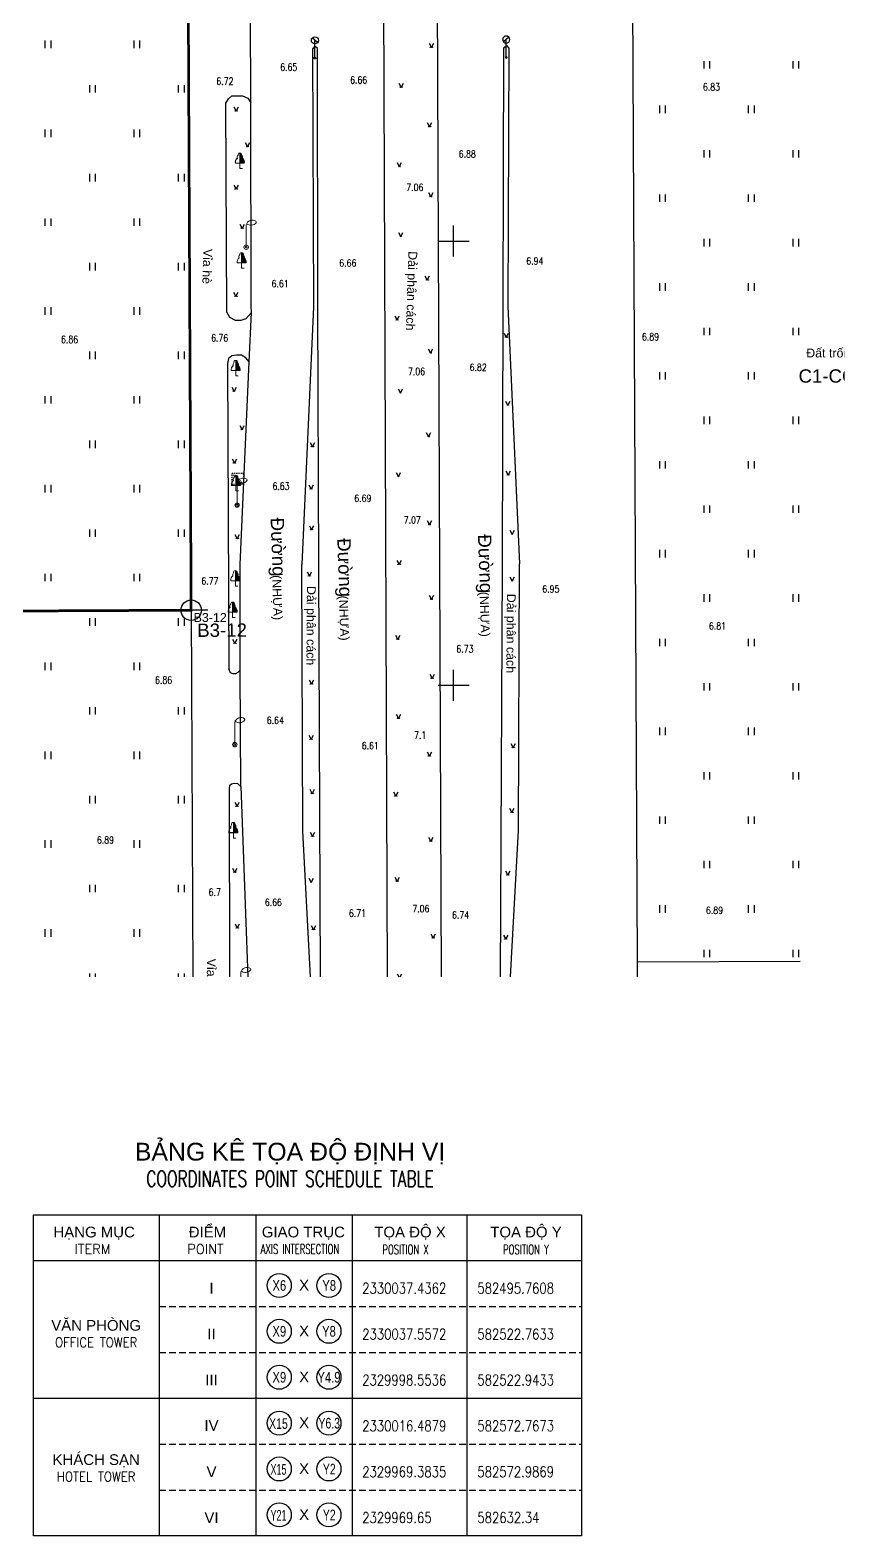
# Model space of a CAD drawing. Header units: millimetres. Extents: x 581430 to 583682, y 2329840 to 2330113.
# Drawn here: x 582157.1 to 582251.1, y 2329854.3 to 2330023.7 of the extents above; entities that cross this region are included whole.
import ezdxf
from ezdxf.enums import TextEntityAlignment as Align
from ezdxf.xclip import XClip

# ---------------------------------------------------------------- set-up
doc = ezdxf.new("R2010")
doc.units = ezdxf.units.MM
doc.header["$LTSCALE"] = 0.001
doc.header["$MEASUREMENT"] = 0
doc.header["$XCLIPFRAME"] = 0
for name, pattern in [('CENTER2', [1.125, 0.75, -0.125, 0.125, -0.125]), ('HIDDEN', [0.375, 0.25, -0.125]), ('NETNHA500', [0.75, 0.5, -0.25])]:
    doc.linetypes.add(name, pattern=pattern)
for name, color, linetype in [('CHUGIAI', 250, 'Continuous'), ('Existing map', 250, 'Continuous'), ('Furniter', 251, 'Continuous'), ('IDEA_Text', 8, 'Continuous'), ('new block$0$giao thong chuan 28 06$0$giao thong chuan$0$giao thongsua theo ssd$0$giao thong canh quan$0$giao thong$0$CHUTHICH', 7, 'Continuous'), ('Red line', 1, 'Continuous'), ('Road', 8, 'Continuous'), ('TEXT VIET', 7, 'Continuous'), ('Text Vn', 7, 'Continuous'), ('TOA DO', 7, 'Continuous')]:
    doc.layers.add(name, color=color, linetype=linetype)
for name, color, linetype, lineweight in [('KYHIEU', 250, 'Continuous', 0), ('new block$0$giao thong chuan 28 06$0$giao thong chuan$0$giao thongsua theo ssd$0$giao thong canh quan$0$giao thong$0$TOADO', 7, 'Continuous', 35), ('Text E', 8, 'Continuous', 13)]:
    doc.layers.add(name, color=color, linetype=linetype, lineweight=lineweight)
doc.styles.add('$0$ARIAL', font='arial.ttf')
doc.styles.add('Arial', font='arial.ttf')
doc.styles.add('arial-3', font='romans.shx', dxfattribs={"width": 0.7})
doc.styles.add('CHU', font='', dxfattribs={"height": 1.5})
doc.styles.add('CLD', font='', dxfattribs={"height": 1})
doc.styles.add('DC', font='romans.shx', dxfattribs={"width": 0.8, "height": 0.8})
doc.styles.get('CHU').set_extended_font_data('.VnArial')
doc.styles.get('CLD').set_extended_font_data('.VnArialH')

# ---------------------------------------------------------------- blocks, each defined once
blk = doc.blocks.new('CAYLR')
at = {"layer": 'KYHIEU'}
for points in [[(0, 1.75, 0.497303), (-0.198201, 1.488681, 0.339551), (-0.284941, 1.163565, 0.289175), (-0.5, 0.602359)], [(0, 1.75, -0.497303), (0.198201, 1.488681, -0.339551), (0.284941, 1.163565, -0.289175), (0.5, 0.602359)]]:
    blk.add_lwpolyline(points, format="xyb", dxfattribs=at)
for points in [[(0, 0), (0, 1.75)], [(0.1, 0.602359), (0.1, 1.724173)], [(-0.5, 0.602359), (0.5, 0.602359)], [(0, 0), (0.280275, -0.001587)], [(0.2, 0.602359), (0.2, 1.487287)], [(0.3, 0.602359), (0.3, 1.151908)], [(0.4, 0.602359), (0.4, 1.04811)], [(0.5, 0.602359), (0.5, 0.822811)]]:
    blk.add_lwpolyline(points, dxfattribs=at)
blk = doc.blocks.new('BB')
at = {"layer": 'CHUGIAI'}
for p, q in [((-0.29, 2.28), (0.31, 1.75)), ((0, 0), (0, 2))]:
    blk.add_line(p, q, dxfattribs=at)
for centre, radius in [((0, 2), 0.4), ((0, 0), 0.1)]:
    blk.add_circle(centre, radius, dxfattribs=at)
blk = doc.blocks.new('DEN-P')
at = {"layer": 'KYHIEU'}
for points in [[(1.1, 2.92, 0.523652), (0, 2.5, 0.549376)], [(0.05, 2.64, 0.420531), (1.11, 2.75, 0.572241)]]:
    blk.add_lwpolyline(points, format="xyb", dxfattribs=at)
blk.add_lwpolyline([(0, 0), (0, 2.5)], dxfattribs=at)
for radius in [0.25, 0.125]:
    blk.add_circle((0, 0), radius, dxfattribs=at)
blk.add_arc((0.95, 2.82), 0.178, 338.0896, 33.4085, dxfattribs=at)
blk = doc.blocks.new('CAYLR-flat-10')
at = {"layer": 'KYHIEU'}
for points in [[(0, 1.75, 0.497303), (-0.2, 1.49, 0.339551), (-0.28, 1.16, 0.289175), (-0.5, 0.6)], [(0, 1.75, -0.497303), (0.2, 1.49, -0.339551), (0.28, 1.16, -0.289175), (0.5, 0.6)]]:
    blk.add_lwpolyline(points, format="xyb", dxfattribs=at)
for points in [[(0, 0), (0, 1.75)], [(0.1, 0.6), (0.1, 1.72)], [(-0.5, 0.6), (0.5, 0.6)], [(0, 0), (0.28, 0)], [(0.2, 0.6), (0.2, 1.49)], [(0.3, 0.6), (0.3, 1.15)], [(0.4, 0.6), (0.4, 1.05)], [(0.5, 0.6), (0.5, 0.82)]]:
    blk.add_lwpolyline(points, dxfattribs=at)
blk = doc.blocks.new('DEN-P-flat-1')
at = {"layer": 'KYHIEU'}
for points in [[(1.1, 2.92, 0.523652), (0, 2.5, 0.549376)], [(0.05, 2.64, 0.420531), (1.11, 2.75, 0.572241)]]:
    blk.add_lwpolyline(points, format="xyb", dxfattribs=at)
blk.add_lwpolyline([(0, 0), (0, 2.5)], dxfattribs=at)
for radius in [0.25, 0.125]:
    blk.add_circle((0, 0), radius, dxfattribs=at)
blk.add_arc((0.95, 2.82), 0.178, 338.0896, 33.4085, dxfattribs=at)
blk = doc.blocks.new('DEN-P-flat-2')
at = {"layer": 'KYHIEU'}
for points in [[(1.1, 2.92, 0.523652), (0, 2.5, 0.549376)], [(0.05, 2.64, 0.420531), (1.11, 2.75, 0.572241)]]:
    blk.add_lwpolyline(points, format="xyb", dxfattribs=at)
blk.add_lwpolyline([(0, 0), (0, 2.5)], dxfattribs=at)
for radius in [0.25, 0.125]:
    blk.add_circle((0, 0), radius, dxfattribs=at)
blk.add_arc((0.95, 2.82), 0.178, 338.0896, 33.4085, dxfattribs=at)
blk = doc.blocks.new('DEN-P-flat-3')
at = {"layer": 'KYHIEU'}
for points in [[(1.1, 2.92, 0.523652), (0, 2.5, 0.549376)], [(0.05, 2.64, 0.420531), (1.11, 2.75, 0.572241)]]:
    blk.add_lwpolyline(points, format="xyb", dxfattribs=at)
blk.add_lwpolyline([(0, 0), (0, 2.5)], dxfattribs=at)
for radius in [0.25, 0.125]:
    blk.add_circle((0, 0), radius, dxfattribs=at)
blk.add_arc((0.95, 2.82), 0.178, 338.0896, 33.4085, dxfattribs=at)
blk = doc.blocks.new('CAYLR-flat-13')
at = {"layer": 'KYHIEU'}
for points in [[(0, 1.75, 0.497303), (-0.2, 1.49, 0.339551), (-0.28, 1.16, 0.289175), (-0.5, 0.6)], [(0, 1.75, -0.497303), (0.2, 1.49, -0.339551), (0.28, 1.16, -0.289175), (0.5, 0.6)]]:
    blk.add_lwpolyline(points, format="xyb", dxfattribs=at)
for points in [[(0, 0), (0, 1.75)], [(0.1, 0.6), (0.1, 1.72)], [(-0.5, 0.6), (0.5, 0.6)], [(0, 0), (0.28, 0)], [(0.2, 0.6), (0.2, 1.49)], [(0.3, 0.6), (0.3, 1.15)], [(0.4, 0.6), (0.4, 1.05)], [(0.5, 0.6), (0.5, 0.82)]]:
    blk.add_lwpolyline(points, dxfattribs=at)
blk = doc.blocks.new('DEN-P-flat-4')
at = {"layer": 'KYHIEU'}
for points in [[(1.1, 2.92, 0.523652), (0, 2.5, 0.549376)], [(0.05, 2.64, 0.420531), (1.11, 2.75, 0.572241)]]:
    blk.add_lwpolyline(points, format="xyb", dxfattribs=at)
blk.add_lwpolyline([(0, 0), (0, 2.5)], dxfattribs=at)
for radius in [0.25, 0.125]:
    blk.add_circle((0, 0), radius, dxfattribs=at)
blk.add_arc((0.95, 2.82), 0.178, 338.0896, 33.4085, dxfattribs=at)
blk = doc.blocks.new('BB-flat-2')
at = {"layer": 'CHUGIAI'}
for p, q in [((-0.29, 2.28), (0.31, 1.75)), ((0, 0), (0, 2))]:
    blk.add_line(p, q, dxfattribs=at)
for centre, radius in [((0, 2), 0.4), ((0, 0), 0.1)]:
    blk.add_circle(centre, radius, dxfattribs=at)
blk = doc.blocks.new('CAYLR-flat-14')
at = {"layer": 'KYHIEU'}
for points in [[(0, 1.75, 0.497303), (-0.2, 1.49, 0.339551), (-0.28, 1.16, 0.289175), (-0.5, 0.6)], [(0, 1.75, -0.497303), (0.2, 1.49, -0.339551), (0.28, 1.16, -0.289175), (0.5, 0.6)]]:
    blk.add_lwpolyline(points, format="xyb", dxfattribs=at)
for points in [[(0, 0), (0, 1.75)], [(0.1, 0.6), (0.1, 1.72)], [(-0.5, 0.6), (0.5, 0.6)], [(0, 0), (0.28, 0)], [(0.2, 0.6), (0.2, 1.49)], [(0.3, 0.6), (0.3, 1.15)], [(0.4, 0.6), (0.4, 1.05)], [(0.5, 0.6), (0.5, 0.82)]]:
    blk.add_lwpolyline(points, dxfattribs=at)
blk = doc.blocks.new('CAYLR-flat-15')
at = {"layer": 'KYHIEU'}
for points in [[(0, 1.75, 0.497303), (-0.2, 1.49, 0.339551), (-0.28, 1.16, 0.289175), (-0.5, 0.6)], [(0, 1.75, -0.497303), (0.2, 1.49, -0.339551), (0.28, 1.16, -0.289175), (0.5, 0.6)]]:
    blk.add_lwpolyline(points, format="xyb", dxfattribs=at)
for points in [[(0, 0), (0, 1.75)], [(0.1, 0.6), (0.1, 1.72)], [(-0.5, 0.6), (0.5, 0.6)], [(0, 0), (0.28, 0)], [(0.2, 0.6), (0.2, 1.49)], [(0.3, 0.6), (0.3, 1.15)], [(0.4, 0.6), (0.4, 1.05)], [(0.5, 0.6), (0.5, 0.82)]]:
    blk.add_lwpolyline(points, dxfattribs=at)
blk = doc.blocks.new('CAYLR-flat-16')
at = {"layer": 'KYHIEU'}
for points in [[(0, 1.75, 0.497303), (-0.2, 1.49, 0.339551), (-0.28, 1.16, 0.289175), (-0.5, 0.6)], [(0, 1.75, -0.497303), (0.2, 1.49, -0.339551), (0.28, 1.16, -0.289175), (0.5, 0.6)]]:
    blk.add_lwpolyline(points, format="xyb", dxfattribs=at)
for points in [[(0, 0), (0, 1.75)], [(0.1, 0.6), (0.1, 1.72)], [(-0.5, 0.6), (0.5, 0.6)], [(0, 0), (0.28, 0)], [(0.2, 0.6), (0.2, 1.49)], [(0.3, 0.6), (0.3, 1.15)], [(0.4, 0.6), (0.4, 1.05)], [(0.5, 0.6), (0.5, 0.82)]]:
    blk.add_lwpolyline(points, dxfattribs=at)
blk = doc.blocks.new('CAYLR-flat-17')
at = {"layer": 'KYHIEU'}
for points in [[(0, 1.75, 0.497303), (-0.2, 1.49, 0.339551), (-0.28, 1.16, 0.289175), (-0.5, 0.6)], [(0, 1.75, -0.497303), (0.2, 1.49, -0.339551), (0.28, 1.16, -0.289175), (0.5, 0.6)]]:
    blk.add_lwpolyline(points, format="xyb", dxfattribs=at)
for points in [[(0, 0), (0, 1.75)], [(0.1, 0.6), (0.1, 1.72)], [(-0.5, 0.6), (0.5, 0.6)], [(0, 0), (0.28, 0)], [(0.2, 0.6), (0.2, 1.49)], [(0.3, 0.6), (0.3, 1.15)], [(0.4, 0.6), (0.4, 1.05)], [(0.5, 0.6), (0.5, 0.82)]]:
    blk.add_lwpolyline(points, dxfattribs=at)
blk = doc.blocks.new('CAYLR-flat-18')
at = {"layer": 'KYHIEU'}
for points in [[(0, 1.75, 0.497303), (-0.2, 1.49, 0.339551), (-0.28, 1.16, 0.289175), (-0.5, 0.6)], [(0, 1.75, -0.497303), (0.2, 1.49, -0.339551), (0.28, 1.16, -0.289175), (0.5, 0.6)]]:
    blk.add_lwpolyline(points, format="xyb", dxfattribs=at)
for points in [[(0, 0), (0, 1.75)], [(0.1, 0.6), (0.1, 1.72)], [(-0.5, 0.6), (0.5, 0.6)], [(0, 0), (0.28, 0)], [(0.2, 0.6), (0.2, 1.49)], [(0.3, 0.6), (0.3, 1.15)], [(0.4, 0.6), (0.4, 1.05)], [(0.5, 0.6), (0.5, 0.82)]]:
    blk.add_lwpolyline(points, dxfattribs=at)
blk = doc.blocks.new('Existing map')
at = {"layer": 'Existing map'}
h = blk.add_hatch(color=256, dxfattribs=at)
h.paths.add_polyline_path([(2.68, -65.64, 1), (2.66, -65.64, 1)])
h.paths.add_polyline_path([(2.43, -65.64, 1), (2.4, -65.64, 1)])
h = blk.add_hatch(color=256, dxfattribs=at)
h.paths.add_polyline_path([(-0.72, -70.14, 1), (-0.74, -70.14, 1)])
h.paths.add_polyline_path([(-0.98, -70.14, 1), (-1, -70.14, 1)])
h = blk.add_hatch(color=256, dxfattribs=at)
h.paths.add_polyline_path([(-19.3, -72.79, 1), (-19.32, -72.79, 1)])
h.paths.add_polyline_path([(-19.55, -72.79, 1), (-19.58, -72.79, 1)])
h = blk.add_hatch(color=256, dxfattribs=at)
h.paths.add_polyline_path([(2.47, -74.58, 1), (2.45, -74.58, 1)])
h.paths.add_polyline_path([(2.21, -74.58, 1), (2.19, -74.58, 1)])
h = blk.add_hatch(color=256, dxfattribs=at)
h.paths.add_polyline_path([(-18.02, -76.81, 1), (-18.04, -76.81, 1)])
h.paths.add_polyline_path([(-18.28, -76.81, 1), (-18.3, -76.81, 1)])
h = blk.add_hatch(color=256, dxfattribs=at)
h.paths.add_polyline_path([(-0.94, -79.07, 1), (-0.96, -79.07, 1)])
h.paths.add_polyline_path([(-1.19, -79.07, 1), (-1.22, -79.07, 1)])
h = blk.add_hatch(color=256, dxfattribs=at)
h.paths.add_polyline_path([(-19.3, -81.6, 1), (-19.32, -81.6, 1)])
h.paths.add_polyline_path([(-19.55, -81.6, 1), (-19.58, -81.6, 1)])
h = blk.add_hatch(color=256, dxfattribs=at)
h.paths.add_polyline_path([(2.62, -82.44, 1), (2.6, -82.44, 1)])
h.paths.add_polyline_path([(2.36, -82.44, 1), (2.34, -82.44, 1)])
h = blk.add_hatch(color=256, dxfattribs=at)
h.paths.add_polyline_path([(-18.62, -86.01, 1), (-18.64, -86.01, 1)])
h.paths.add_polyline_path([(-18.88, -86.01, 1), (-18.9, -86.01, 1)])
h = blk.add_hatch(color=256, dxfattribs=at)
h.paths.add_polyline_path([(-0.78, -86.94, 1), (-0.81, -86.94, 1)])
h.paths.add_polyline_path([(-1.04, -86.94, 1), (-1.06, -86.94, 1)])
h = blk.add_hatch(color=256, dxfattribs=at)
h.paths.add_polyline_path([(2.21, -91.84, 1), (2.19, -91.84, 1)])
h.paths.add_polyline_path([(1.95, -91.84, 1), (1.93, -91.84, 1)])
h = blk.add_hatch(color=256, dxfattribs=at)
h.paths.add_polyline_path([(-19.32, -93.67, 1), (-19.34, -93.67, 1)])
h.paths.add_polyline_path([(-19.58, -93.67, 1), (-19.6, -93.67, 1)])
h = blk.add_hatch(color=256, dxfattribs=at)
h.paths.add_polyline_path([(-1.19, -96.34, 1), (-1.21, -96.34, 1)])
h.paths.add_polyline_path([(-1.45, -96.34, 1), (-1.47, -96.34, 1)])
h = blk.add_hatch(color=256, dxfattribs=at)
h.paths.add_polyline_path([(11.11, -98.26, 1), (11.08, -98.26, 1)])
h.paths.add_polyline_path([(10.85, -98.26, 1), (10.82, -98.26, 1)])
h = blk.add_hatch(color=256, dxfattribs=at)
h.paths.add_polyline_path([(2.59, -100.03, 1), (2.56, -100.03, 1)])
h.paths.add_polyline_path([(2.33, -100.03, 1), (2.3, -100.03, 1)])
h = blk.add_hatch(color=256, dxfattribs=at)
h.paths.add_polyline_path([(-19.53, -104.35, 1), (-19.55, -104.35, 1)])
h.paths.add_polyline_path([(-19.79, -104.35, 1), (-19.81, -104.35, 1)])
h = blk.add_hatch(color=256, dxfattribs=at)
h.paths.add_polyline_path([(-0.82, -104.53, 1), (-0.84, -104.53, 1)])
h.paths.add_polyline_path([(-1.08, -104.53, 1), (-1.1, -104.53, 1)])
h = blk.add_hatch(color=256, dxfattribs=at)
h.paths.add_polyline_path([(11.29, -105.93, 1), (11.26, -105.93, 1)])
h.paths.add_polyline_path([(11.03, -105.93, 1), (11.01, -105.93, 1)])
h = blk.add_hatch(color=256, dxfattribs=at)
h.paths.add_polyline_path([(-18.63, -108.66, 1), (-18.65, -108.66, 1)])
h.paths.add_polyline_path([(-18.89, -108.66, 1), (-18.91, -108.66, 1)])
h = blk.add_hatch(color=256, dxfattribs=at)
h.paths.add_polyline_path([(2.36, -109.45, 1), (2.34, -109.45, 1)])
h.paths.add_polyline_path([(2.1, -109.45, 1), (2.08, -109.45, 1)])
h = blk.add_hatch(color=256, dxfattribs=at)
h.paths.add_polyline_path([(-10.71, -110.59, 1), (-10.73, -110.59, 1)])
h.paths.add_polyline_path([(-10.97, -110.59, 1), (-10.99, -110.59, 1)])
h = blk.add_hatch(color=256, dxfattribs=at)
h.paths.add_polyline_path([(-19.49, -112.43, 1), (-19.51, -112.43, 1)])
h.paths.add_polyline_path([(-19.75, -112.43, 1), (-19.77, -112.43, 1)])
h = blk.add_hatch(color=256, dxfattribs=at)
h.paths.add_polyline_path([(-1.04, -113.95, 1), (-1.07, -113.95, 1)])
h.paths.add_polyline_path([(-1.3, -113.95, 1), (-1.33, -113.95, 1)])
h = blk.add_hatch(color=256, dxfattribs=at)
h.paths.add_polyline_path([(11.33, -113.78, 1), (11.31, -113.78, 1)])
h.paths.add_polyline_path([(11.07, -113.78, 1), (11.05, -113.78, 1)])
h = blk.add_hatch(color=256, dxfattribs=at)
h.paths.add_polyline_path([(-10.87, -115.35, 1), (-10.89, -115.35, 1)])
h.paths.add_polyline_path([(-11.12, -115.35, 1), (-11.15, -115.35, 1)])
h = blk.add_hatch(color=256, dxfattribs=at)
h.paths.add_polyline_path([(-10.81, -119.94, 1), (-10.83, -119.94, 1)])
h.paths.add_polyline_path([(-11.06, -119.94, 1), (-11.09, -119.94, 1)])
h = blk.add_hatch(color=256, dxfattribs=at)
h.paths.add_polyline_path([(2.46, -119.35, 1), (2.44, -119.35, 1)])
h.paths.add_polyline_path([(2.2, -119.35, 1), (2.18, -119.35, 1)])
h = blk.add_hatch(color=256, dxfattribs=at)
h.paths.add_polyline_path([(-19.17, -120.92, 1), (-19.2, -120.92, 1)])
h.paths.add_polyline_path([(-19.43, -120.92, 1), (-19.45, -120.92, 1)])
h = blk.add_hatch(color=256, dxfattribs=at)
h.paths.add_polyline_path([(11.75, -120.45, 1), (11.73, -120.45, 1)])
h.paths.add_polyline_path([(11.49, -120.45, 1), (11.47, -120.45, 1)])
h = blk.add_hatch(color=256, dxfattribs=at)
h.paths.add_polyline_path([(-11.06, -125.14, 1), (-11.08, -125.14, 1)])
h.paths.add_polyline_path([(-11.31, -125.14, 1), (-11.34, -125.14, 1)])
h = blk.add_hatch(color=256, dxfattribs=at)
h.paths.add_polyline_path([(-0.95, -123.84, 1), (-0.97, -123.84, 1)])
h.paths.add_polyline_path([(-1.21, -123.84, 1), (-1.23, -123.84, 1)])
h = blk.add_hatch(color=256, dxfattribs=at)
h.paths.add_polyline_path([(11.75, -125.69, 1), (11.73, -125.69, 1)])
h.paths.add_polyline_path([(11.49, -125.69, 1), (11.47, -125.69, 1)])
h = blk.add_hatch(color=256, dxfattribs=at)
h.paths.add_polyline_path([(2.69, -127.76, 1), (2.67, -127.76, 1)])
h.paths.add_polyline_path([(2.43, -127.76, 1), (2.41, -127.76, 1)])
h = blk.add_hatch(color=256, dxfattribs=at)
h.paths.add_polyline_path([(-19.43, -132.73, 1), (-19.45, -132.73, 1)])
h.paths.add_polyline_path([(-19.69, -132.73, 1), (-19.71, -132.73, 1)])
h = blk.add_hatch(color=256, dxfattribs=at)
h.paths.add_polyline_path([(-1.1, -132.26, 1), (-1.12, -132.26, 1)])
h.paths.add_polyline_path([(-1.36, -132.26, 1), (-1.38, -132.26, 1)])
h = blk.add_hatch(color=256, dxfattribs=at)
h.paths.add_polyline_path([(2.76, -136.66, 1), (2.74, -136.66, 1)])
h.paths.add_polyline_path([(2.51, -136.66, 1), (2.48, -136.66, 1)])
h = blk.add_hatch(color=256, dxfattribs=at)
h.paths.add_polyline_path([(-10.82, -137.3, 1), (-10.84, -137.3, 1)])
h.paths.add_polyline_path([(-11.08, -137.3, 1), (-11.1, -137.3, 1)])
h = blk.add_hatch(color=256, dxfattribs=at)
h.paths.add_polyline_path([(-1.02, -141.16, 1), (-1.05, -141.16, 1)])
h.paths.add_polyline_path([(-1.28, -141.16, 1), (-1.31, -141.16, 1)])
h = blk.add_hatch(color=256, dxfattribs=at)
h.paths.add_polyline_path([(-10.87, -143.53, 1), (-10.89, -143.53, 1)])
h.paths.add_polyline_path([(-11.13, -143.53, 1), (-11.15, -143.53, 1)])
h = blk.add_hatch(color=256, dxfattribs=at)
h.paths.add_polyline_path([(2.46, -145.4, 1), (2.44, -145.4, 1)])
h.paths.add_polyline_path([(2.2, -145.4, 1), (2.18, -145.4, 1)])
h = blk.add_hatch(color=256, dxfattribs=at)
h.paths.add_polyline_path([(11.89, -144.47, 1), (11.87, -144.47, 1)])
h.paths.add_polyline_path([(11.63, -144.47, 1), (11.61, -144.47, 1)])
h = blk.add_hatch(color=256, dxfattribs=at)
h.paths.add_polyline_path([(-10.74, -149.62, 1), (-10.76, -149.62, 1)])
h.paths.add_polyline_path([(-11, -149.62, 1), (-11.02, -149.62, 1)])
h = blk.add_hatch(color=256, dxfattribs=at)
h.paths.add_polyline_path([(-1.33, -149.9, 1), (-1.35, -149.9, 1)])
h.paths.add_polyline_path([(-1.59, -149.9, 1), (-1.61, -149.9, 1)])
h = blk.add_hatch(color=256, dxfattribs=at)
h.paths.add_polyline_path([(-19.19, -151.07, 1), (-19.22, -151.07, 1)])
h.paths.add_polyline_path([(-19.45, -151.07, 1), (-19.48, -151.07, 1)])
h = blk.add_hatch(color=256, dxfattribs=at)
h.paths.add_polyline_path([(11.74, -151.75, 1), (11.71, -151.75, 1)])
h.paths.add_polyline_path([(11.48, -151.75, 1), (11.46, -151.75, 1)])
h = blk.add_hatch(color=256, dxfattribs=at)
h.paths.add_polyline_path([(-10.69, -154.44, 1), (-10.71, -154.44, 1)])
h.paths.add_polyline_path([(-10.95, -154.44, 1), (-10.97, -154.44, 1)])
h = blk.add_hatch(color=256, dxfattribs=at)
h.paths.add_polyline_path([(2.61, -155, 1), (2.59, -155, 1)])
h.paths.add_polyline_path([(2.36, -155, 1), (2.33, -155, 1)])
h = blk.add_hatch(color=256, dxfattribs=at)
h.paths.add_polyline_path([(-19.44, -158.49, 1), (-19.46, -158.49, 1)])
h.paths.add_polyline_path([(-19.7, -158.49, 1), (-19.72, -158.49, 1)])
h = blk.add_hatch(color=256, dxfattribs=at)
h.paths.add_polyline_path([(11.28, -158.78, 1), (11.26, -158.78, 1)])
h.paths.add_polyline_path([(11.02, -158.78, 1), (11, -158.78, 1)])
h = blk.add_hatch(color=256, dxfattribs=at)
h.paths.add_polyline_path([(-10.84, -159.61, 1), (-10.86, -159.61, 1)])
h.paths.add_polyline_path([(-11.1, -159.61, 1), (-11.12, -159.61, 1)])
h = blk.add_hatch(color=256, dxfattribs=at)
h.paths.add_polyline_path([(-1.17, -159.5, 1), (-1.2, -159.5, 1)])
h.paths.add_polyline_path([(-1.43, -159.5, 1), (-1.46, -159.5, 1)])
h = blk.add_hatch(color=256, dxfattribs=at)
h.paths.add_polyline_path([(-19.17, -164.76, 1), (-19.19, -164.76, 1)])
h.paths.add_polyline_path([(-19.43, -164.76, 1), (-19.45, -164.76, 1)])
h = blk.add_hatch(color=256, dxfattribs=at)
h.paths.add_polyline_path([(-10.59, -164.92, 1), (-10.61, -164.92, 1)])
h.paths.add_polyline_path([(-10.85, -164.92, 1), (-10.87, -164.92, 1)])
h = blk.add_hatch(color=256, dxfattribs=at)
h.paths.add_polyline_path([(2.87, -165.87, 1), (2.85, -165.87, 1)])
h.paths.add_polyline_path([(2.61, -165.87, 1), (2.59, -165.87, 1)])
h = blk.add_hatch(color=256, dxfattribs=at)
h.paths.add_polyline_path([(11.04, -166.01, 1), (11.02, -166.01, 1)])
h.paths.add_polyline_path([(10.78, -166.01, 1), (10.76, -166.01, 1)])
for p, q in [((3.15, -54.86), (3.69, -185.78)), ((-2.35, -184.44), (-2.83, -60.39)), ((25.18, -60.46), (25.69, -168.57)), ((-17.78, -71.91), (-17.84, -61.74)), ((-40.95, -64.9), (-40.95, -65.75)), ((-40.3, -64.9), (-40.3, -65.75)), ((-30.95, -64.9), (-30.95, -65.75)), ((-30.3, -64.9), (-30.3, -65.75)), ((-10.6, -65.53), (-10.86, -65.82)), ((-10.86, -65.82), (-10.75, -94.86)), ((-10.3, -65.78), (-10.6, -65.53)), ((-10.23, -94.83), (-10.3, -65.78)), ((2.29, -65.18), (2.54, -65.67)), ((2.54, -65.67), (2.8, -65.18)), ((10.62, -94.75), (10.69, -65.7)), ((10.69, -65.7), (10.99, -65.45)), ((10.99, -65.45), (11.25, -65.74)), ((11.25, -65.74), (11.14, -94.78)), ((33.19, -67.21), (33.19, -68.05)), ((33.84, -67.21), (33.84, -68.05)), ((43.19, -67.21), (43.19, -68.05)), ((43.84, -67.21), (43.84, -68.05)), ((-35.95, -69.9), (-35.95, -70.75)), ((-35.3, -69.9), (-35.3, -70.75)), ((-25.95, -69.9), (-25.95, -70.75)), ((-25.3, -69.9), (-25.3, -70.75)), ((-20.31, -71.44), (-19.92, -71.12)), ((-19.92, -71.12), (-19.53, -71.12)), ((-19.53, -71.12), (-18.71, -71.12)), ((-18.71, -71.12), (-18.14, -71.36)), ((-1.12, -69.68), (-0.86, -70.17)), ((-0.86, -70.17), (-0.6, -69.68)), ((-20.59, -71.93), (-20.31, -71.44)), ((-20.47, -95.45), (-20.59, -71.93)), ((-19.69, -72.33), (-19.44, -72.82)), ((-19.44, -72.82), (-19.18, -72.33)), ((-18.14, -71.36), (-17.78, -71.91)), ((-17.73, -94.75), (-17.78, -71.91)), ((28.19, -72.21), (28.19, -73.05)), ((28.84, -72.21), (28.84, -73.05)), ((38.19, -72.21), (38.19, -73.05)), ((38.84, -72.21), (38.84, -73.05)), ((2.07, -74.12), (2.33, -74.61)), ((2.33, -74.61), (2.59, -74.12)), ((-40.95, -74.9), (-40.95, -75.75)), ((-40.3, -74.9), (-40.3, -75.75)), ((-30.95, -74.9), (-30.95, -75.75)), ((-30.3, -74.9), (-30.3, -75.75)), ((-18.42, -76.36), (-18.16, -76.84)), ((-18.16, -76.84), (-17.91, -76.36)), ((33.19, -77.21), (33.19, -78.05)), ((33.84, -77.21), (33.84, -78.05)), ((43.19, -77.21), (43.19, -78.05)), ((43.84, -77.21), (43.84, -78.05)), ((-1.33, -78.62), (-1.08, -79.1)), ((-1.08, -79.1), (-0.82, -78.62)), ((-35.95, -79.9), (-35.95, -80.75)), ((-35.3, -79.9), (-35.3, -80.75)), ((-25.95, -79.9), (-25.95, -80.75)), ((-25.3, -79.9), (-25.3, -80.75)), ((-19.69, -81.15), (-19.44, -81.63)), ((-19.44, -81.63), (-19.18, -81.15)), ((2.22, -81.98), (2.48, -82.47)), ((2.48, -82.47), (2.74, -81.98)), ((28.19, -82.21), (28.19, -83.05)), ((28.84, -82.21), (28.84, -83.05)), ((38.19, -82.21), (38.19, -83.05)), ((38.84, -82.21), (38.84, -83.05)), ((-40.95, -84.9), (-40.95, -85.75)), ((-40.3, -84.9), (-40.3, -85.75)), ((-30.95, -84.9), (-30.95, -85.75)), ((-30.3, -84.9), (-30.3, -85.75)), ((-19.02, -85.56), (-18.76, -86.04)), ((-18.76, -86.04), (-18.5, -85.56)), ((5.03, -89.2), (5.03, -85.7)), ((-1.18, -86.48), (-0.92, -86.97)), ((-0.92, -86.97), (-0.67, -86.48)), ((3.28, -87.45), (6.78, -87.45)), ((33.19, -87.21), (33.19, -88.05)), ((33.84, -87.21), (33.84, -88.05)), ((43.19, -87.21), (43.19, -88.05)), ((43.84, -87.21), (43.84, -88.05)), ((-35.95, -89.9), (-35.95, -90.75)), ((-35.3, -89.9), (-35.3, -90.75)), ((-25.95, -89.9), (-25.95, -90.75)), ((-25.3, -89.9), (-25.3, -90.75)), ((1.81, -91.38), (2.07, -91.87)), ((2.07, -91.87), (2.33, -91.38)), ((28.19, -92.21), (28.19, -93.05)), ((28.84, -92.21), (28.84, -93.05)), ((38.19, -92.21), (38.19, -93.05)), ((38.84, -92.21), (38.84, -93.05)), ((-40.95, -94.9), (-40.95, -95.75)), ((-40.3, -94.9), (-40.3, -95.75)), ((-30.95, -94.9), (-30.95, -95.75)), ((-30.3, -94.9), (-30.3, -95.75)), ((-19.72, -93.21), (-19.46, -93.7)), ((-19.46, -93.7), (-19.2, -93.21)), ((-17.7, -95.48), (-17.73, -94.75)), ((-10.75, -94.86), (-12.05, -123.86)), ((-10.13, -124.17), (-10.23, -94.83)), ((10.52, -124.09), (10.62, -94.75)), ((11.14, -94.78), (12.44, -123.78)), ((-20.14, -96.07), (-20.47, -95.45)), ((-19.52, -96.41), (-20.14, -96.07)), ((-18.9, -96.41), (-19.52, -96.41)), ((-18.36, -96.2), (-18.9, -96.41)), ((-17.7, -95.48), (-18.36, -96.2)), ((-17.99, -101.05), (-17.7, -95.48)), ((-1.59, -95.88), (-1.33, -96.37)), ((-1.33, -96.37), (-1.08, -95.88)), ((10.71, -97.81), (10.96, -98.29)), ((10.96, -98.29), (11.22, -97.81)), ((33.19, -97.21), (33.19, -98.05)), ((33.84, -97.21), (33.84, -98.05)), ((43.19, -97.21), (43.19, -98.05)), ((43.84, -97.21), (43.84, -98.05)), ((-35.95, -99.9), (-35.95, -100.75)), ((-35.3, -99.9), (-35.3, -100.75)), ((-25.95, -99.9), (-25.95, -100.75)), ((-25.3, -99.9), (-25.3, -100.75)), ((2.19, -99.58), (2.44, -100.06)), ((2.44, -100.06), (2.7, -99.58)), ((-20.3, -100.69), (-20.41, -101.25)), ((-20.41, -101.25), (-20.27, -135.6)), ((-19.91, -100.37), (-20.3, -100.69)), ((-19.4, -100.28), (-19.91, -100.37)), ((-18.83, -100.28), (-19.4, -100.28)), ((-19, -123.86), (-17.99, -101.05)), ((-18.34, -100.58), (-18.83, -100.28)), ((-17.99, -101.05), (-18.34, -100.58)), ((28.19, -102.21), (28.19, -103.05)), ((28.84, -102.21), (28.84, -103.05)), ((38.19, -102.21), (38.19, -103.05)), ((38.84, -102.21), (38.84, -103.05)), ((-40.95, -104.9), (-40.95, -105.75)), ((-40.3, -104.9), (-40.3, -105.75)), ((-30.95, -104.9), (-30.95, -105.75)), ((-30.3, -104.9), (-30.3, -105.75)), ((-19.93, -103.89), (-19.67, -104.38)), ((-19.67, -104.38), (-19.41, -103.89)), ((-1.22, -104.08), (-0.96, -104.56)), ((-0.96, -104.56), (-0.7, -104.08)), ((10.89, -105.47), (11.15, -105.96)), ((11.15, -105.96), (11.4, -105.47)), ((-19.03, -108.21), (-18.77, -108.69)), ((-18.77, -108.69), (-18.52, -108.21)), ((33.19, -107.21), (33.19, -108.05)), ((33.84, -107.21), (33.84, -108.05)), ((43.19, -107.21), (43.19, -108.05)), ((43.84, -107.21), (43.84, -108.05)), ((-35.95, -109.9), (-35.95, -110.75)), ((-35.3, -109.9), (-35.3, -110.75)), ((-25.95, -109.9), (-25.95, -110.75)), ((-25.3, -109.9), (-25.3, -110.75)), ((-11.11, -110.13), (-10.85, -110.62)), ((-10.85, -110.62), (-10.59, -110.13)), ((1.96, -108.99), (2.22, -109.48)), ((2.22, -109.48), (2.48, -108.99)), ((-19.89, -111.97), (-19.63, -112.46)), ((-19.63, -112.46), (-19.37, -111.97)), ((-1.44, -113.49), (-1.18, -113.98)), ((-1.18, -113.98), (-0.93, -113.49)), ((10.93, -113.33), (11.19, -113.81)), ((11.19, -113.81), (11.45, -113.33)), ((28.19, -112.21), (28.19, -113.05)), ((28.84, -112.21), (28.84, -113.05)), ((38.19, -112.21), (38.19, -113.05)), ((38.84, -112.21), (38.84, -113.05)), ((-40.95, -114.9), (-40.95, -115.75)), ((-40.3, -114.9), (-40.3, -115.75)), ((-30.95, -114.9), (-30.95, -115.75)), ((-30.3, -114.9), (-30.3, -115.75)), ((-11.26, -114.89), (-11.01, -115.38)), ((-11.01, -115.38), (-10.75, -114.89)), ((33.19, -117.21), (33.19, -118.05)), ((33.84, -117.21), (33.84, -118.05)), ((43.19, -117.21), (43.19, -118.05)), ((43.84, -117.21), (43.84, -118.05)), ((-35.95, -119.9), (-35.95, -120.75)), ((-35.3, -119.9), (-35.3, -120.75)), ((-25.95, -119.9), (-25.95, -120.75)), ((-25.3, -119.9), (-25.3, -120.75)), ((-11.2, -119.49), (-10.95, -119.97)), ((-10.95, -119.97), (-10.69, -119.49)), ((2.06, -118.89), (2.32, -119.38)), ((2.32, -119.38), (2.58, -118.89)), ((11.35, -119.99), (11.61, -120.48)), ((11.61, -120.48), (11.87, -119.99)), ((-19.57, -120.47), (-19.31, -120.95)), ((-19.31, -120.95), (-19.06, -120.47)), ((-1.34, -123.39), (-1.09, -123.87)), ((-1.09, -123.87), (-0.83, -123.39)), ((28.19, -122.21), (28.19, -123.05)), ((28.84, -122.21), (28.84, -123.05)), ((38.19, -122.21), (38.19, -123.05)), ((38.84, -122.21), (38.84, -123.05)), ((-40.95, -124.9), (-40.95, -125.75)), ((-40.3, -124.9), (-40.3, -125.75)), ((-30.95, -124.9), (-30.95, -125.75)), ((-30.3, -124.9), (-30.3, -125.75)), ((-19, -135.75), (-19, -123.86)), ((-11.94, -153.88), (-12.05, -123.86)), ((-11.45, -124.69), (-11.2, -125.17)), ((-11.2, -125.17), (-10.94, -124.69)), ((-9.87, -184.01), (-10.13, -124.17)), ((10.26, -183.93), (10.52, -124.09)), ((11.35, -125.23), (11.61, -125.72)), ((11.61, -125.72), (11.87, -125.23)), ((12.33, -153.8), (12.44, -123.78)), ((2.29, -127.3), (2.55, -127.79)), ((2.55, -127.79), (2.81, -127.3)), ((33.19, -127.21), (33.19, -128.05)), ((33.84, -127.21), (33.84, -128.05)), ((43.19, -127.21), (43.19, -128.05)), ((43.84, -127.21), (43.84, -128.05)), ((-35.95, -129.9), (-35.95, -130.75)), ((-35.3, -129.9), (-35.3, -130.75)), ((-25.95, -129.9), (-25.95, -130.75)), ((-25.3, -129.9), (-25.3, -130.75)), ((-24.5, -129), (-24.26, -179.2)), ((-24.5, -129), (-24.26, -179.2)), ((-1.5, -131.8), (-1.24, -132.29)), ((-1.24, -132.29), (-0.98, -131.8)), ((-19.83, -132.27), (-19.57, -132.76)), ((-19.57, -132.76), (-19.31, -132.27)), ((28.19, -132.21), (28.19, -133.05)), ((28.84, -132.21), (28.84, -133.05)), ((38.19, -132.21), (38.19, -133.05)), ((38.84, -132.21), (38.84, -133.05)), ((-40.95, -134.9), (-40.95, -135.75)), ((-40.3, -134.9), (-40.3, -135.75)), ((-30.95, -134.9), (-30.95, -135.75)), ((-30.3, -134.9), (-30.3, -135.75)), ((-20.08, -136.04), (-20.27, -135.6)), ((-19.78, -136.15), (-20.08, -136.04)), ((-19.52, -136.15), (-19.78, -136.15)), ((-19.52, -136.15), (-19.78, -136.15)), ((-19.26, -136), (-19.52, -136.15)), ((-19.26, -136), (-19.52, -136.15)), ((-19, -135.75), (-19.26, -136)), ((-19, -135.75), (-19.26, -136)), ((-18.92, -148.87), (-19, -135.75)), ((-11.22, -136.85), (-10.96, -137.33)), ((-10.96, -137.33), (-10.7, -136.85)), ((2.37, -136.2), (2.62, -136.69)), ((2.62, -136.69), (2.88, -136.2)), ((5.03, -139.2), (5.03, -135.7)), ((33.19, -137.21), (33.19, -138.05)), ((33.84, -137.21), (33.84, -138.05)), ((43.19, -137.21), (43.19, -138.05)), ((43.84, -137.21), (43.84, -138.05)), ((3.28, -137.45), (6.78, -137.45)), ((-35.95, -139.9), (-35.95, -140.75)), ((-35.3, -139.9), (-35.3, -140.75)), ((-25.95, -139.9), (-25.95, -140.75)), ((-25.3, -139.9), (-25.3, -140.75)), ((-1.42, -140.7), (-1.16, -141.19)), ((-1.16, -141.19), (-0.91, -140.7)), ((28.19, -142.21), (28.19, -143.05)), ((28.84, -142.21), (28.84, -143.05)), ((38.19, -142.21), (38.19, -143.05)), ((38.84, -142.21), (38.84, -143.05)), ((-11.27, -143.07), (-11.01, -143.56)), ((-11.01, -143.56), (-10.75, -143.07)), ((11.49, -144.01), (11.75, -144.5)), ((11.75, -144.5), (12, -144.01)), ((-40.95, -144.9), (-40.95, -145.75)), ((-40.3, -144.9), (-40.3, -145.75)), ((-30.95, -144.9), (-30.95, -145.75)), ((-30.3, -144.9), (-30.3, -145.75)), ((2.06, -144.95), (2.32, -145.43)), ((2.32, -145.43), (2.57, -144.95)), ((33.19, -147.21), (33.19, -148.05)), ((33.84, -147.21), (33.84, -148.05)), ((43.19, -147.21), (43.19, -148.05)), ((43.84, -147.21), (43.84, -148.05)), ((-20.18, -149.06), (-20.16, -148.71)), ((-20.08, -192.2), (-20.18, -149.06)), ((-20.16, -148.71), (-19.96, -148.56)), ((-19.96, -148.56), (-19.67, -148.46)), ((-19.67, -148.46), (-19.28, -148.52)), ((-19.28, -148.52), (-18.92, -148.85)), ((-18.92, -148.85), (-17.28, -192.52)), ((-35.95, -149.9), (-35.95, -150.75)), ((-35.3, -149.9), (-35.3, -150.75)), ((-25.95, -149.9), (-25.95, -150.75)), ((-25.3, -149.9), (-25.3, -150.75)), ((-19.59, -150.62), (-19.34, -151.1)), ((-19.34, -151.1), (-19.08, -150.62)), ((-11.14, -149.16), (-10.88, -149.65)), ((-10.88, -149.65), (-10.62, -149.16)), ((-1.73, -149.44), (-1.47, -149.93)), ((-1.47, -149.93), (-1.21, -149.44)), ((11.34, -151.29), (11.6, -151.78)), ((11.6, -151.78), (11.85, -151.29)), ((28.19, -152.21), (28.19, -153.05)), ((28.84, -152.21), (28.84, -153.05)), ((38.19, -152.21), (38.19, -153.05)), ((38.84, -152.21), (38.84, -153.05)), ((-10.33, -183.99), (-11.94, -153.88)), ((-11.09, -153.98), (-10.83, -154.47)), ((-10.83, -154.47), (-10.57, -153.98)), ((10.72, -183.91), (12.33, -153.8)), ((-40.95, -154.9), (-40.95, -155.75)), ((-40.3, -154.9), (-40.3, -155.75)), ((-30.95, -154.9), (-30.95, -155.75)), ((-30.3, -154.9), (-30.3, -155.75)), ((2.22, -154.54), (2.47, -155.03)), ((2.47, -155.03), (2.73, -154.54)), ((33.19, -157.21), (33.19, -158.05)), ((33.84, -157.21), (33.84, -158.05)), ((43.19, -157.21), (43.19, -158.05)), ((43.84, -157.21), (43.84, -158.05)), ((-19.84, -158.04), (-19.58, -158.52)), ((-19.58, -158.52), (-19.32, -158.04)), ((-11.24, -159.15), (-10.98, -159.64)), ((-10.98, -159.64), (-10.72, -159.15)), ((-1.57, -159.04), (-1.32, -159.53)), ((-1.32, -159.53), (-1.06, -159.04)), ((10.88, -158.32), (11.14, -158.81)), ((11.14, -158.81), (11.4, -158.32)), ((-35.95, -159.9), (-35.95, -160.75)), ((-35.3, -159.9), (-35.3, -160.75)), ((-25.95, -159.9), (-25.95, -160.75)), ((-25.3, -159.9), (-25.3, -160.75)), ((28.19, -162.21), (28.19, -163.05)), ((28.84, -162.21), (28.84, -163.05)), ((38.19, -162.21), (38.19, -163.05)), ((38.84, -162.21), (38.84, -163.05)), ((-19.56, -164.3), (-19.31, -164.79)), ((-19.31, -164.79), (-19.05, -164.3)), ((-40.95, -164.9), (-40.95, -165.75)), ((-40.3, -164.9), (-40.3, -165.75)), ((-30.95, -164.9), (-30.95, -165.75)), ((-30.3, -164.9), (-30.3, -165.75)), ((-10.99, -164.47), (-10.73, -164.96)), ((-10.73, -164.96), (-10.47, -164.47)), ((2.47, -165.41), (2.73, -165.9)), ((2.73, -165.9), (2.99, -165.41)), ((10.65, -165.56), (10.9, -166.04)), ((10.9, -166.04), (11.16, -165.56)), ((33.19, -167.21), (33.19, -168.05)), ((33.84, -167.21), (33.84, -168.05)), ((43.19, -167.21), (43.19, -168.05)), ((43.84, -167.21), (43.84, -168.05)), ((25.69, -168.57), (44.03, -168.49)), ((25.69, -168.57), (44.03, -168.49)), ((25.69, -168.57), (25.78, -188.57)), ((-35.95, -169.9), (-35.95, -170.75)), ((-35.3, -169.9), (-35.3, -170.75)), ((-25.95, -169.9), (-25.95, -170.75)), ((-25.3, -169.9), (-25.3, -170.75)), ((-1.32, -169.91), (-1.06, -170.39)), ((-1.06, -170.39), (-0.8, -169.91))]:
    blk.add_line(p, q, dxfattribs=at)
at = {"layer": 'Existing map', "linetype": 'NETNHA500'}
for p, q in [((-18.57, -113.62), (-19.92, -113.62)), ((-19.92, -113.62), (-19.92, -114.8)), ((-19.92, -113.62), (-18.58, -114.8)), ((-19.92, -114.8), (-18.58, -114.8)), ((-18.58, -114.8), (-18.57, -113.62))]:
    blk.add_line(p, q, dxfattribs=at)
at = {"layer": 'Existing map'}
for centre in [(2.41, -65.64), (2.67, -65.64), (-0.99, -70.14), (-0.73, -70.14), (-19.57, -72.79), (-19.31, -72.79), (2.2, -74.58), (2.46, -74.58), (-18.29, -76.81), (-18.03, -76.81), (-1.21, -79.07), (-0.95, -79.07), (-19.57, -81.6), (-19.31, -81.6), (2.35, -82.44), (2.61, -82.44), (-18.89, -86.01), (-18.63, -86.01), (-1.05, -86.94), (-0.79, -86.94), (1.94, -91.84), (2.2, -91.84), (-19.59, -93.67), (-19.33, -93.67), (-1.46, -96.34), (-1.2, -96.34), (10.84, -98.26), (11.09, -98.26), (2.32, -100.03), (2.57, -100.03), (-19.8, -104.35), (-19.54, -104.35), (-1.09, -104.53), (-0.83, -104.53), (11.02, -105.93), (11.28, -105.93), (-18.9, -108.66), (-18.64, -108.66), (2.09, -109.45), (2.35, -109.45), (-10.98, -110.59), (-10.72, -110.59), (-19.76, -112.43), (-19.5, -112.43), (-1.31, -113.95), (-1.06, -113.95), (11.06, -113.78), (11.32, -113.78), (-11.14, -115.35), (-10.88, -115.35), (-11.08, -119.94), (-10.82, -119.94), (2.19, -119.35), (2.45, -119.35), (-19.44, -120.92), (-19.19, -120.92), (11.48, -120.45), (11.74, -120.45), (-11.33, -125.14), (-11.07, -125.14), (-1.22, -123.84), (-0.96, -123.84), (11.48, -125.69), (11.74, -125.69), (2.42, -127.76), (2.68, -127.76), (-19.7, -132.73), (-19.44, -132.73), (-1.37, -132.26), (-1.11, -132.26), (2.5, -136.66), (2.75, -136.66), (-11.09, -137.3), (-10.83, -137.3), (-1.29, -141.16), (-1.04, -141.16), (-11.14, -143.53), (-10.88, -143.53), (2.19, -145.4), (2.45, -145.4), (11.62, -144.47), (11.88, -144.47), (-11.01, -149.62), (-10.75, -149.62), (-1.6, -149.9), (-1.34, -149.9), (-19.46, -151.07), (-19.21, -151.07), (11.47, -151.75), (11.72, -151.75), (-10.96, -154.44), (-10.7, -154.44), (2.34, -155), (2.6, -155), (-19.71, -158.49), (-19.45, -158.49), (11.01, -158.78), (11.27, -158.78), (-11.11, -159.61), (-10.85, -159.61), (-1.44, -159.5), (-1.19, -159.5), (-19.44, -164.76), (-19.18, -164.76), (-10.86, -164.92), (-10.6, -164.92), (2.6, -165.87), (2.86, -165.87), (10.77, -166.01), (11.03, -166.01)]:
    blk.add_circle(centre, 0.011, dxfattribs=at)
at = {"layer": 'Existing map', "xscale": -1}
for name in ['BB', 'BB-flat-2']:
    blk.add_blockref(name, (10.96, -66.78), dxfattribs=at)
at = {"layer": 'Existing map'}
for name, p in [('BB', (-10.57, -66.86)), ('BB-flat-2', (-10.57, -66.86)), ('CAYLR', (-19.02, -79.29)), ('CAYLR-flat-18', (-19.02, -79.29)), ('DEN-P', (-18.31, -88.14)), ('DEN-P-flat-2', (-18.31, -88.14)), ('CAYLR', (-18.82, -90.5)), ('CAYLR-flat-17', (-18.82, -90.5)), ('CAYLR', (-19.48, -102.64)), ('CAYLR-flat-16', (-19.48, -102.64)), ('CAYLR', (-19.46, -115.56)), ('CAYLR-flat-15', (-19.46, -115.56)), ('DEN-P', (-19.33, -117.17)), ('DEN-P-flat-1', (-19.33, -117.17)), ('CAYLR', (-19.52, -126.28)), ('CAYLR-flat-10', (-19.52, -126.28)), ('CAYLR', (-19.84, -129.83)), ('CAYLR-flat-14', (-19.84, -129.83)), ('DEN-P', (-19.59, -144.13)), ('DEN-P-flat-4', (-19.59, -144.13)), ('CAYLR', (-19.75, -154.64)), ('CAYLR-flat-13', (-19.75, -154.64)), ('DEN-P', (-18.91, -172.24)), ('DEN-P-flat-3', (-18.91, -172.24))]:
    blk.add_blockref(name, p, dxfattribs=at)
at = {"layer": 'Existing map', "style": 'DC', "width": 0.8}
for s, p in [('6.65', (-14.48, -68.28)), ('6.66', (-6.61, -69.74)), ('6.83', (33.09, -70.5)), ('6.88', (5.61, -78.05)), ('7.06', (-0.29, -81.8)), ('6.66', (-7.83, -90.33)), ('6.94', (13.22, -90.1)), ('6.61', (-15.45, -92.65)), ('6.86', (-39.14, -98.93)), ('6.89', (26.23, -98.63)), ('6.82', (6.84, -102.07)), ('7.06', (-0.1, -102.53)), ('6.63', (-15.35, -115.44)), ('6.69', (-6.14, -116.82)), ('7.07', (-0.58, -119.24)), ('6.77', (-23.35, -126.11)), ('6.95', (15.02, -127.02)), ('6.81', (33.77, -131.17)), ('6.73', (5.35, -133.75)), ('6.86', (-28.56, -137.27)), ('6.64', (-15.99, -141.8)), ('6.61', (-5.3, -144.65)), ('7.1', (0.58, -143.46)), ('6.89', (-35.11, -155.26)), ('6.7', (-22.53, -161.13)), ('6.66', (-16.21, -162.28)), ('7.06', (0.39, -162.98)), ('6.89', (33.43, -163.19)), ('6.71', (-6.75, -163.5)), ('6.74', (4.86, -163.7))]:
    blk.add_text(s, height=0.8, dxfattribs=at).set_placement(p)
for s, p in [('6.72', (-21.66, -69.06)), ('6.76', (-22.25, -97.95))]:
    blk.add_text(s, height=0.8, dxfattribs=at).set_placement(p, align=Align.TOP_LEFT)
at = {"layer": 'Existing map'}
for s, height, rotation, style, p in [('VØa hÌ', 1, 268.2177, 'CHU', (-23.12, -88.32)), ('VØa hÌ', 1, 268.2177, 'CHU', (-23.12, -88.32)), ('D¶i ph©n c¸ch', 1, 268.2177, 'CHU', (-0.05, -88.58)), ('D¶i ph©n c¸ch', 1, 268.2177, 'CHU', (-0.05, -88.58)), ('§\xadêng', 1.5, 272, 'CHU', (-15.56, -118.61)), ('§\xadêng', 1.5, 272, 'CHU', (-8.06, -120.92)), ('§\xadêng', 1.5, 272, 'CHU', (7.77, -120.49)), ('(nhùa)', 1, 272, 'CLD', (-15.39, -125.06)), ('D¶i ph©n c¸ch', 1, 269.6272, 'CHU', (-11.47, -126.27)), ('(nhùa)', 1, 272, 'CLD', (7.95, -126.94)), ('(nhùa)', 1, 272, 'CLD', (-7.88, -127.37)), ('D¶i ph©n c¸ch', 1, 269.6272, 'CHU', (11.03, -127.15)), ('VØa hÌ', 1, 270, 'CHU', (-22.73, -168.22)), ('VØa hÌ', 1, 270, 'CHU', (-22.73, -168.22))]:
    blk.add_text(s, height=height, rotation=rotation, dxfattribs=dict(at, style=style)).set_placement(p)
at = {"layer": 'Existing map', "style": 'CHU'}
for s, height, p in [('§Êt trèng', 1, (44.71, -100.55)), ('C1-CC1', 1.5, (43.85, -103.39)), ('B3-12', 1, (-24.22, -130.32))]:
    blk.add_text(s, height=height, dxfattribs=at).set_placement(p)
blk = doc.blocks.new('new block$0$giao thong chuan 28 06$0$giao thong chuan$0$giao thongsua theo ssd$0$giao thong canh quan$0$giao thong$0$n')
at = {"layer": 'TOA DO', "color": 177}
for p, q in [((0, 1.86), (0, 0)), ((1.86, 0), (-1.86, 0)), ((0, 0), (0, -1.86))]:
    blk.add_line(p, q, dxfattribs=at)
blk.add_circle((0, 0), 1.15, dxfattribs=at)

msp = doc.modelspace()

# ---------------------------------------------------------------- linework, layer by layer
at = {"layer": 'Furniter', "linetype": 'Continuous'}
for centre in [(582185.16, 2329882.45), (582190.75, 2329882.45), (582185.16, 2329877.29), (582190.75, 2329877.29), (582185.16, 2329872.12), (582190.75, 2329872.12), (582185.16, 2329866.96), (582190.75, 2329866.96), (582185.16, 2329861.8), (582190.75, 2329861.8), (582185.16, 2329856.63), (582190.75, 2329856.63)]:
    msp.add_circle(centre, 1.35, dxfattribs=at)
at = {"layer": 'Red line', "linetype": 'CENTER2', "ltscale": 5000, "const_width": 0.3}
msp.add_lwpolyline([(582174.92, 2330026.75), (582144.78, 2330056.61), (581951.94, 2330055.71), (581952.38, 2329957.39), (582175.24, 2329958.45)], close=True, dxfattribs=at)
at = {"layer": 'Road', "color": 7, "linetype": 'Continuous', "ltscale": 3000}
for p, q in [((582171.65, 2329890.41), (582171.65, 2329854.27)), ((582182.53, 2329890.41), (582182.53, 2329854.27)), ((582193.41, 2329854.27), (582193.41, 2329890.41)), ((582206.29, 2329854.27), (582206.29, 2329890.41)), ((582157.51, 2329885.25), (582219.18, 2329885.25)), ((582157.51, 2329869.76), (582219.18, 2329869.76))]:
    msp.add_line(p, q, dxfattribs=at)
at = {"layer": 'Road', "color": 250, "linetype": 'HIDDEN', "ltscale": 3000}
for p, q in [((582171.65, 2329880.08), (582219.18, 2329880.08)), ((582171.65, 2329874.92), (582219.18, 2329874.92)), ((582171.65, 2329864.59), (582219.18, 2329864.59)), ((582171.65, 2329859.43), (582219.18, 2329859.43))]:
    msp.add_line(p, q, dxfattribs=at)
at = {"layer": 'Road', "color": 7, "linetype": 'Continuous', "ltscale": 3000}
msp.add_lwpolyline([(582157.51, 2329854.27), (582157.51, 2329890.41), (582219.18, 2329890.41), (582219.18, 2329854.27)], close=True, dxfattribs=at)

# ---------------------------------------------------------------- block references
ref = msp.add_blockref('Existing map', (582199.74, 2330087.45))
XClip(ref).set_block_clipping_path([(-309.5753765585, -170.2706607217), (49.0361552699, 25.2812677324)])
at = {"layer": 'new block$0$giao thong chuan 28 06$0$giao thong chuan$0$giao thongsua theo ssd$0$giao thong canh quan$0$giao thong$0$TOADO'}
msp.add_blockref('new block$0$giao thong chuan 28 06$0$giao thong chuan$0$giao thongsua theo ssd$0$giao thong canh quan$0$giao thong$0$n', (582175.24, 2329958.45), dxfattribs=at)

# ---------------------------------------------------------------- texts
at = {"layer": 'IDEA_Text', "style": 'arial-3', "width": 0.7}
msp.add_text('COORDINATES POINT SCHEDULE TABLE', height=1.8, dxfattribs=at).set_placement((582186.37, 2329893.56), align=Align.CENTER)
at = {"layer": 'new block$0$giao thong chuan 28 06$0$giao thong chuan$0$giao thongsua theo ssd$0$giao thong canh quan$0$giao thong$0$CHUTHICH', "insert": (582175.92, 2329956.94), "char_height": 1.5, "width": 87.0962, "attachment_point": 1, "rotation": 0.2695, "style": 'Arial'}
msp.add_mtext('B3-12', dxfattribs=at)
at = {"layer": 'Text E', "style": 'arial-3'}
for s, p in [('ITERM', (582162.13, 2329886.01)), ('POINT', (582174.8, 2329886.01))]:
    msp.add_text(s, height=1.071, dxfattribs=at).set_placement(p)
for s, height, width, p in [('AXIS INTERSECTION', 1.0714, 0.65, (582183.07, 2329886.01)), ('POSITION X', 1.071, 0.65, (582196.76, 2329885.96)), ('2330037.4362', 1.2, 0.8, (582194.49, 2329881.54)), ('582495.7608', 1.2, 0.8, (582207.44, 2329881.54)), ('2330037.5572', 1.2, 0.8, (582194.49, 2329876.37)), ('582522.7633', 1.2, 0.8, (582207.44, 2329876.37)), ('2329998.5536', 1.2, 0.8, (582194.49, 2329871.21)), ('582522.9433', 1.2, 0.8, (582207.44, 2329871.21)), ('2330016.4879', 1.2, 0.8, (582194.49, 2329866.05)), ('582572.7673', 1.2, 0.8, (582207.44, 2329866.05)), ('2329969.3835', 1.2, 0.8, (582194.49, 2329860.88)), ('582572.9869', 1.2, 0.8, (582207.44, 2329860.88)), ('2329969.65', 1.2, 0.8, (582194.49, 2329855.72)), ('582632.34', 1.2, 0.8, (582207.44, 2329855.72))]:
    msp.add_text(s, height=height, dxfattribs=dict(at, width=width)).set_placement(p)
for s, height, width, p in [('POSITION Y', 1.071, 0.65, (582212.92, 2329885.96)), ('OFFICE TOWER', 1.0714, 0.9, (582164.55, 2329875.51)), ('HOTEL TOWER', 1.0714, 0.9, (582164.55, 2329860.4))]:
    msp.add_text(s, height=height, dxfattribs=dict(at, width=width)).set_placement(p, align=Align.CENTER)
at = {"layer": 'TEXT VIET', "style": 'Arial'}
msp.add_text('BẢNG KÊ TỌA ĐỘ ĐỊNH VỊ', height=2, dxfattribs=at).set_placement((582186.37, 2329896.51), align=Align.CENTER)
at = {"layer": 'Text Vn', "style": '$0$ARIAL'}
for s, height, p in [('ĐIỂM', 1.205, (582174.97, 2329887.86)), ('TỌA ĐỘ X', 1.205, (582195.85, 2329887.86)), ('HẠNG MỤC', 1.205, (582159.74, 2329887.86)), ('GIAO TRỤC', 1.205, (582183.19, 2329887.86)), ('X', 1.21, (582187.39, 2329881.88)), ('X', 1.21, (582187.39, 2329876.72)), ('X', 1.21, (582187.39, 2329871.55)), ('X', 1.21, (582187.39, 2329866.39)), ('X', 1.21, (582187.39, 2329861.23)), ('X', 1.21, (582187.39, 2329856.06))]:
    msp.add_text(s, height=height, dxfattribs=at).set_placement(p)
for s, height, p in [('TỌA ĐỘ Y', 1.205, (582212.92, 2329887.86)), ('I', 1.21, (582177.53, 2329881.54)), ('VĂN PHÒNG', 1.205, (582164.55, 2329877.36)), ('II', 1.205, (582177.53, 2329876.37)), ('III', 1.205, (582177.53, 2329871.21)), ('IV', 1.205, (582177.53, 2329866.09)), ('KHÁCH SẠN', 1.205, (582164.55, 2329862.25)), ('V', 1.21, (582177.53, 2329860.88)), ('VI', 1.205, (582177.53, 2329855.72))]:
    msp.add_text(s, height=height, dxfattribs=at).set_placement(p, align=Align.CENTER)
for s, width, p in [('X6', 0.75, (582185.16, 2329882.45)), ('X9', 0.75, (582185.16, 2329877.29)), ('Y8', 0.75, (582190.75, 2329877.29)), ('X9', 0.75, (582185.16, 2329872.12)), ('Y4.9', 0.75, (582190.75, 2329872.12)), ('X15', 0.7, (582185.07, 2329866.91)), ('Y6.3', 0.7, (582190.78, 2329866.95)), ('X15', 0.6, (582185.07, 2329861.75)), ('Y2', 0.7, (582190.78, 2329861.78)), ('Y21', 0.6, (582185.07, 2329856.58)), ('Y2', 0.7, (582190.78, 2329856.62))]:
    msp.add_text(s, height=1.205, dxfattribs=dict(at, width=width)).set_placement(p, align=Align.MIDDLE_CENTER)
at = {"layer": 'Text Vn', "style": '$0$ARIAL', "width": 0.75}
msp.add_text('Y8', height=1.205, dxfattribs=at).set_placement((582190, 2329881.85))

doc.saveas('drawing.dxf')
